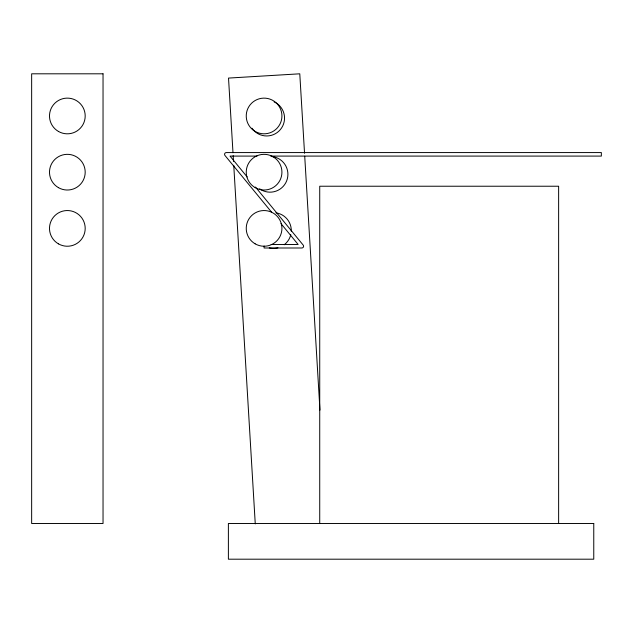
<?xml version="1.0" encoding="UTF-8"?>
<svg xmlns="http://www.w3.org/2000/svg" width="633" height="633" viewBox="0 0 633 633"><rect width="100%" height="100%" fill="white"/><g stroke="black" fill="none" stroke-linecap="round" stroke-linejoin="round"><path stroke-width="0.95" d="M256.99 156.09L230.024 156.09L247.179 176.955M270.789 156.09L601.35 156.09L601.35 152.577L226.313 152.577A1.757 1.757 0 0 0 224.952 155.449L271.581 212.166M271.177 244.48L298.135 244.48L280.989 223.615M255.479 187.052L303.215 245.121A1.757 1.757 0 0 1 301.854 247.994L264.08 247.994L264.08 246.015M304.544 153.281L299.781 73.808L228.521 78.081L232.991 152.711M304.718 156.185L319.958 410.105M233.166 155.615L233.522 161.431M233.751 165.308L255.265 523.895M558.63 523.499L558.63 186.229L319.728 186.229L319.728 523.499M290.792 234.685A17.866 17.866 0 0 1 284.209 244.765M277.942 247.812A17.866 17.866 0 0 1 269.278 247.907M275.846 212.83A17.866 17.866 0 0 1 291.275 231.211M272.475 156.62A17.866 17.866 0 0 1 286.63 180.959A17.866 17.866 0 0 1 259.577 188.784M274.129 101.866A17.866 17.866 0 0 1 280.34 129.615A17.866 17.866 0 0 1 251.942 128.198M103.037 73.808L31.65 73.808L31.65 523.499L103.037 523.499L103.037 73.808M593.762 523.499L228.386 523.499L228.386 559.192L593.762 559.192L593.762 523.499M58.418 243.847A17.851 17.851 0 0 0 85.194 228.386A17.851 17.851 0 0 0 58.418 212.933A17.851 17.851 0 0 0 58.418 243.847M58.418 187.637A17.851 17.851 0 0 0 85.194 172.176A17.851 17.851 0 0 0 58.418 156.723A17.851 17.851 0 0 0 58.418 187.637M58.418 131.427A17.851 17.851 0 0 0 85.194 115.966A17.851 17.851 0 0 0 58.418 100.512A17.851 17.851 0 0 0 58.418 131.427M255.162 131.427A17.851 17.851 0 0 0 281.93 115.966A17.851 17.851 0 0 0 255.162 100.512A17.851 17.851 0 0 0 255.162 131.427M255.162 187.637A17.851 17.851 0 0 0 281.93 172.176A17.851 17.851 0 0 0 255.162 156.723A17.851 17.851 0 0 0 255.162 187.637M255.162 243.847A17.851 17.851 0 0 0 281.93 228.386A17.851 17.851 0 0 0 255.162 212.933A17.851 17.851 0 0 0 255.162 243.847"/></g></svg>
